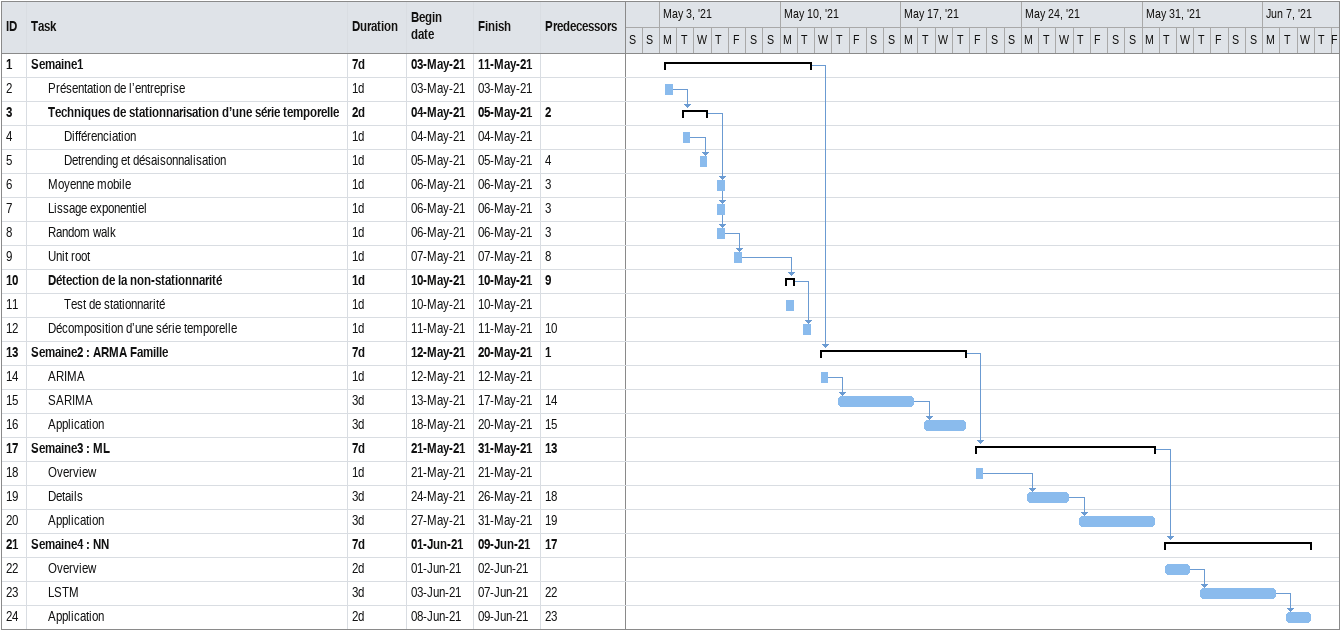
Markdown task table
| ID | Level | Task | Duration | Start | Finish | Predecessors |
|---|---|---|---|---|---|---|
| 1 | 1 | **Semaine1** | 7d | 2021-05-03 | 2021-05-11 |  |
| 2 | 2 | Présentation de l’entreprise | 1d | 2021-05-03 | 2021-05-03 |  |
| 3 | 2 | **Techniques de stationnarisation d’une série temporelle** | 2d | 2021-05-04 | 2021-05-05 | 2 |
| 4 | 3 | Différenciation | 1d | 2021-05-04 | 2021-05-04 |  |
| 5 | 3 | Detrending et désaisonnalisation | 1d | 2021-05-05 | 2021-05-05 | 4 |
| 6 | 2 | Moyenne mobile | 1d | 2021-05-06 | 2021-05-06 | 3 |
| 7 | 2 | Lissage exponentiel | 1d | 2021-05-06 | 2021-05-06 | 3 |
| 8 | 2 | Random walk | 1d | 2021-05-06 | 2021-05-06 | 3 |
| 9 | 2 | Unit root | 1d | 2021-05-07 | 2021-05-07 | 8 |
| 10 | 2 | **Détection de la non-stationnarité** | 1d | 2021-05-10 | 2021-05-10 | 9 |
| 11 | 3 | Test de stationnarité | 1d | 2021-05-10 | 2021-05-10 |  |
| 12 | 2 | Décomposition d’une série temporelle | 1d | 2021-05-11 | 2021-05-11 | 10 |
| 13 | 1 | **Semaine2 : ARMA Famille** | 7d | 2021-05-12 | 2021-05-20 | 1 |
| 14 | 2 | ARIMA | 1d | 2021-05-12 | 2021-05-12 |  |
| 15 | 2 | SARIMA | 3d | 2021-05-13 | 2021-05-17 | 14 |
| 16 | 2 | Application | 3d | 2021-05-18 | 2021-05-20 | 15 |
| 17 | 1 | **Semaine3 : ML** | 7d | 2021-05-21 | 2021-05-31 | 13 |
| 18 | 2 | Overview | 1d | 2021-05-21 | 2021-05-21 |  |
| 19 | 2 | Details | 3d | 2021-05-24 | 2021-05-26 | 18 |
| 20 | 2 | Application | 3d | 2021-05-27 | 2021-05-31 | 19 |
| 21 | 1 | **Semaine4 : NN** | 7d | 2021-06-01 | 2021-06-09 | 17 |
| 22 | 2 | Overview | 2d | 2021-06-01 | 2021-06-02 |  |
| 23 | 2 | LSTM | 3d | 2021-06-03 | 2021-06-07 | 22 |
| 24 | 2 | Application | 2d | 2021-06-08 | 2021-06-09 | 23 |
